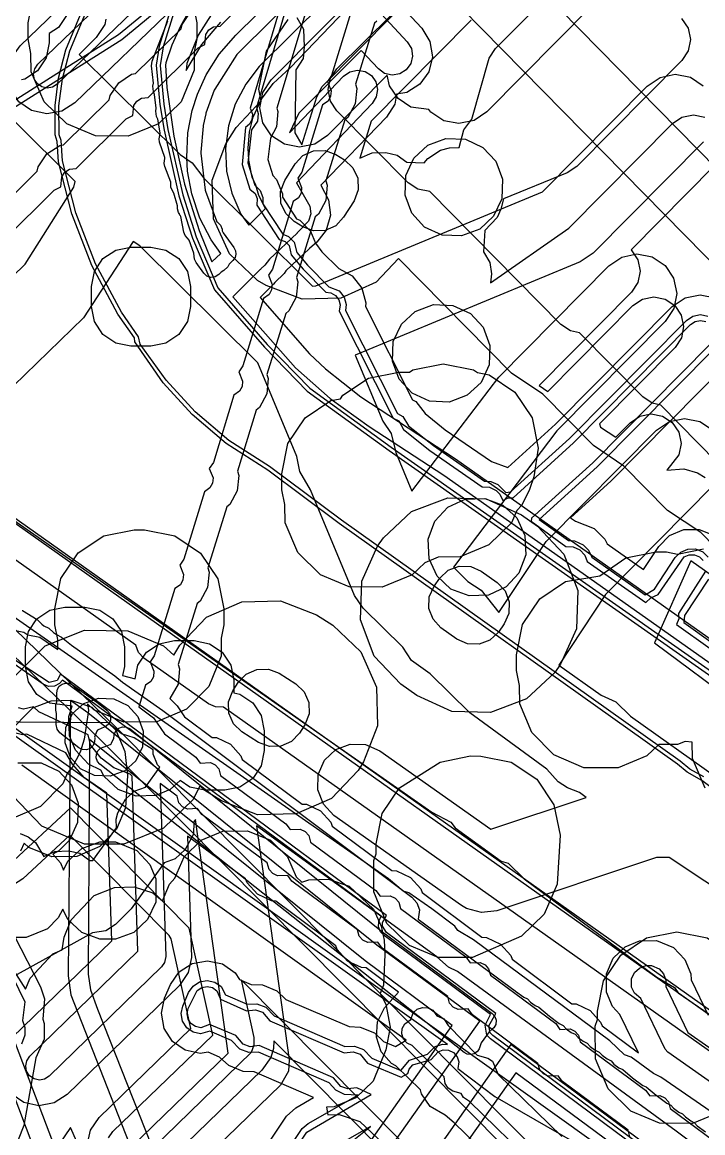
# Model space of a CAD drawing. Header units: metres. Extents: x -2677 to -840, y 169 to 1487.
# Drawn here: x -2033.9 to -1999.6, y 435 to 491.1 of the extents above; entities that cross this region are included whole.
import ezdxf

# ---------------------------------------------------------------- set-up
doc = ezdxf.new("R2010")
doc.units = ezdxf.units.M
doc.layers.add('AI_GREENING_EXCLUSIONS', color=1, linetype='Continuous')
doc.layers.add('AI_GREENING_LAWN', color=82, linetype='Continuous')

msp = doc.modelspace()

# ---------------------------------------------------------------- linework, layer by layer
at = {"layer": 'AI_GREENING_EXCLUSIONS'}
for points in [[(-2030.941, 511.329), (-2054.872, 486.774), (-2054.743, 486.541), (-2041.796, 471.094), (-2013.255, 451.152), (-2012.295, 450.651), (-2012.077, 450.359), (-2009.747, 448.689), (-2009.402, 448.577), (-2008.585, 447.788), (-2001.894, 442.821), (-2000.994, 442.299), (-2000.814, 442.037), (-1980.006, 427.704)], [(-2030.941, 511.329), (-2054.872, 486.774), (-2054.743, 486.541), (-2041.796, 471.094), (-2013.255, 451.152), (-2012.295, 450.651), (-2012.077, 450.359), (-2009.747, 448.689), (-2009.402, 448.577), (-2008.585, 447.788), (-2001.894, 442.821), (-2000.994, 442.299), (-2000.814, 442.037), (-1980.006, 427.704)], [(-2025.417, 491.78), (-2025.948, 490.857), (-2026.383, 489.888), (-2026.682, 488.998), (-2026.7, 488.884), (-2026.631, 487.759), (-2026.282, 485.3), (-2025.735, 482.879), (-2024.997, 480.535), (-2024.352, 478.957), (-2023.9, 479.376), (-2024.397, 480.055), (-2024.962, 481.153), (-2025.378, 482.393), (-2025.582, 483.536), (-2025.628, 484.225), (-2025.568, 485.459), (-2025.348, 486.599), (-2025.082, 487.415), (-2024.645, 488.389), (-2023.987, 489.433), (-2023.153, 490.4), (-2010.252, 503.105)], [(-2041.837, 499.247), (-2057.69, 483.195), (-2048.153, 473.302), (-2047.942, 472.974), (-2047.906, 472.437), (-2039.002, 463.541), (-2029.928, 454.764), (-1999.29, 423.868)], [(-2041.41, 498.256), (-2056.293, 483.187), (-2047.433, 473.996), (-2047.041, 473.41), (-2046.921, 472.866), (-2038.301, 464.254), (-2029.217, 455.468), (-1998.58, 424.572)], [(-2005.154, 491.894), (-2010.475, 486.523), (-2011.121, 486.086), (-2011.886, 485.93), (-2012.652, 486.079), (-2013.303, 486.509), (-2013.397, 486.648), (-2014.309, 486.767), (-2014.959, 487.198), (-2015.396, 487.845), (-2015.505, 488.377), (-2018.518, 485.335), (-2019.164, 484.898), (-2019.929, 484.742), (-2020.695, 484.891), (-2021.346, 485.321), (-2021.783, 485.968), (-2021.939, 486.733), (-2021.79, 487.499), (-2021.359, 488.15), (-2013.374, 496.211)], [(-2015.4, 495.332), (-2021.966, 488.815), (-2022.647, 487.931), (-2023.178, 486.919), (-2023.526, 485.816), (-2023.669, 484.682), (-2023.612, 483.533), (-2023.348, 482.415), (-2022.896, 481.365), (-2022.5, 480.809), (-2021.643, 481.645), (-2021.988, 482.305), (-2022.132, 482.817), (-2022.321, 483.227), (-2022.496, 484.084), (-2022.533, 484.698), (-2022.453, 485.523), (-2022.266, 486.262), (-2021.85, 487.164), (-2021.262, 487.964), (-2020.391, 488.773), (-2017.575, 491.695)], [(-2011.264, 491.147), (-2016.306, 486.057), (-2016.88, 484.186), (-2016.257, 484.447), (-2015.572, 484.475), (-2015.001, 484.344), (-2014.51, 483.983), (-2013.643, 483.958), (-2013.45, 484.176), (-2012.806, 484.593), (-2012.364, 484.716), (-2011.868, 484.729), (-2011.629, 485.625), (-2011.231, 486.158), (-2010.352, 489.238), (-2010.029, 489.727), (-2004.993, 494.811)], [(-2026.183, 491.888), (-2031.271, 486.982), (-2031.928, 486.561), (-2032.696, 486.423), (-2033.459, 486.589), (-2034.099, 487.034), (-2034.521, 487.691), (-2034.659, 488.459), (-2034.493, 489.221), (-2034.047, 489.862), (-2029.466, 494.279)], [(-2026.712, 493.183), (-2032.174, 487.918), (-2032.403, 487.771), (-2032.672, 487.722), (-2032.939, 487.781), (-2033.163, 487.936), (-2033.311, 488.166), (-2033.359, 488.435), (-2033.301, 488.702), (-2033.145, 488.926), (-2027.483, 494.385)], [(-2020.384, 493.579), (-2022.428, 486.715), (-2022.313, 486.412), (-2022.338, 486.14), (-2022.465, 485.899), (-2022.655, 485.742), (-2022.824, 483.874), (-2022.445, 482.623), (-2022.175, 482.395), (-2022.073, 482.142), (-2022.096, 481.819), (-2020.957, 480.083), (-2020.652, 479.976), (-2020.46, 479.781), (-2020.36, 479.304), (-2019.751, 478.576), (-2018.604, 477.417), (-2018.357, 477.387), (-2018.119, 477.253), (-2017.951, 477.038), (-2017.877, 476.775), (-2017.937, 476.456), (-2015.206, 471.054), (-2014.915, 470.914), (-2014.687, 470.485), (-2013.35, 469.429), (-2010.712, 467.587), (-2010.336, 467.568), (-2010.004, 467.409), (-2009.814, 467.22), (-2009.662, 466.904), (-2009.395, 467.033), (-2009.151, 467.039), (-2006.1, 469.806), (-2000.184, 475.778), (-1999.958, 475.931), (-1999.69, 475.985), (-1999.422, 475.933)], [(-2050.162, 493.354), (-2053.466, 490.074), (-2053.694, 489.923), (-2053.962, 489.871), (-2056.608, 489.958), (-2056.798, 489.805), (-2057.061, 489.728), (-2057.478, 489.804), (-2064.442, 482.584), (-2061.47, 479.674), (-2061.137, 479.631), (-2060.911, 479.476), (-2060.762, 479.248), (-2060.723, 478.926), (-2059.926, 478.112), (-2057.122, 478.778), (-2050.445, 480.067), (-2042.713, 482.146), (-2035.348, 486.115), (-2028.903, 490.184), (-2024.878, 493.507)], [(-2049.951, 493.141), (-2053.276, 489.84), (-2053.58, 489.645), (-2053.963, 489.571), (-2056.516, 489.655), (-2057.034, 489.43), (-2057.385, 489.468), (-2064.019, 482.59), (-2061.35, 479.976), (-2061.019, 479.906), (-2060.697, 479.686), (-2060.483, 479.359), (-2060.426, 479.052), (-2059.831, 478.443), (-2057.179, 479.073), (-2050.512, 480.359), (-2042.824, 482.426), (-2035.499, 486.375), (-2029.08, 490.428), (-2025.614, 493.288)], [(-2034.846, 480.066), (-2032.314, 482.571), (-2031.988, 482.741), (-2031.932, 483.247), (-2031.779, 483.474), (-2031.551, 483.624), (-2031.212, 483.662), (-2028.68, 486.167), (-2028.354, 486.336), (-2028.298, 486.843), (-2028.145, 487.069), (-2027.917, 487.22), (-2027.579, 487.257), (-2025.047, 489.762), (-2024.721, 489.932), (-2024.665, 490.438), (-2024.512, 490.665), (-2024.284, 490.815), (-2023.945, 490.853), (-2021.545, 493.228)], [(-2020.13, 493.38), (-2022.107, 486.742), (-2022.014, 486.443), (-2022.05, 486.055), (-2022.354, 485.609), (-2022.534, 483.95), (-2022.189, 482.829), (-2021.924, 482.56), (-2021.778, 482.198), (-2021.781, 481.885), (-2020.771, 480.346), (-2020.483, 480.224), (-2020.209, 479.946), (-2020.064, 479.427), (-2019.531, 478.781), (-2018.453, 477.695), (-2017.923, 477.48), (-2017.683, 477.173), (-2017.578, 476.797), (-2017.616, 476.487), (-2014.992, 471.295), (-2014.719, 471.141), (-2014.433, 470.67), (-2013.171, 469.67), (-2010.585, 467.882), (-2010.276, 467.862), (-2009.915, 467.711), (-2009.51, 467.304), (-2009.276, 467.33), (-2006.307, 470.022), (-2000.398, 475.989), (-2000.074, 476.207), (-1999.692, 476.285), (-1999.309, 476.211)], [(-2020.061, 491.294), (-2019.728, 490.708), (-2019.692, 489.805), (-2019.752, 489.223), (-2020.112, 488.64), (-2020.174, 485.468), (-2019.812, 484.857), (-2019.065, 487.291), (-2018.788, 487.806), (-2013.395, 493.258)], [(-2019.249, 492.837), (-2021.071, 486.714), (-2021.02, 486.546), (-2021.092, 485.769), (-2021.397, 485.192), (-2021.527, 484.122), (-2021.279, 483.303), (-2021.088, 483.109), (-2020.796, 482.385), (-2020.797, 482.209), (-2020.082, 481.12), (-2019.92, 481.051), (-2019.373, 480.495), (-2019.128, 479.889), (-2018.799, 479.462), (-2017.947, 478.62), (-2017.271, 478.238), (-2016.79, 477.624), (-2016.581, 476.872), (-2016.602, 476.698), (-2014.221, 471.986), (-2014.067, 471.899), (-2013.589, 471.289), (-2012.575, 470.473), (-2010.23, 468.862), (-2009.407, 468.562), (-2006.999, 470.745), (-2001.108, 476.693), (-2000.461, 477.129), (-1999.697, 477.285), (-1998.93, 477.136)], [(-1998.677, 452.052), (-1999.612, 452.762), (-2000.357, 453.172), (-2000.84, 453.583), (-2017.924, 465.737), (-2021.534, 468.424), (-2023.635, 469.777), (-2025.345, 471.246), (-2026.814, 472.844), (-2028.249, 474.91), (-2028.262, 475.105), (-2029.105, 476.312), (-2030.418, 478.771), (-2031.425, 481.37), (-2032.098, 483.999), (-2032.165, 485.026), (-2032.269, 485.363), (-2032.279, 486.849), (-2032.279, 486.849), (-2032.105, 488.221), (-2031.728, 489.651), (-2030.732, 492.041)], [(-1999.509, 452.934), (-2000.227, 453.324), (-2000.717, 453.74), (-2017.808, 465.9), (-2021.451, 468.612), (-2023.505, 469.929), (-2025.197, 471.381), (-2026.667, 472.979), (-2027.977, 474.794), (-2028.061, 475.166), (-2028.928, 476.406), (-2030.231, 478.843), (-2031.231, 481.42), (-2031.904, 484.048), (-2031.968, 485.083), (-2032.069, 485.365), (-2032.08, 486.823), (-2032.08, 486.823), (-2031.907, 488.196), (-2031.535, 489.6), (-2030.557, 491.944)], [(-2024.01, 492.027), (-2025.056, 490.402), (-2025.616, 488.97), (-2025.651, 488.611), (-2024.858, 489.934), (-2023.914, 491.053)], [(-2015.058, 492.135), (-2013.759, 490.744), (-2013.348, 490.081), (-2013.222, 489.311), (-2013.401, 488.551), (-2013.856, 487.917), (-2014.52, 487.506), (-2015.032, 487.423), (-2015.121, 486.915), (-2015.54, 486.256), (-2018.854, 482.826), (-2018.466, 482.078), (-2018.37, 481.304), (-2018.579, 480.551), (-2019.059, 479.936), (-2019.426, 479.62), (-2020.631, 478.493), (-2020.708, 478.369), (-2021.176, 477.899), (-2021.239, 477.817), (-2021.287, 477.788), (-2021.922, 477.151), (-2019.43, 474.312), (-2018.624, 473.543), (-2016.837, 472.135), (-2012.062, 468.999), (-1995.807, 457.519)], [(-2035.477, 481.271), (-2033.175, 483.53), (-2033.13, 483.751), (-2032.693, 484.398), (-2032.042, 484.828), (-2031.843, 484.866), (-2029.542, 487.126), (-2029.497, 487.347), (-2029.06, 487.993), (-2028.409, 488.423), (-2028.209, 488.462), (-2025.908, 490.721), (-2025.863, 490.942), (-2025.426, 491.589)], [(-2031.662, 491.441), (-2032.096, 490.792), (-2032.57, 490.475), (-2032.57, 490.018), (-2032.722, 489.253), (-2033.156, 488.604), (-2033.805, 488.17), (-2033.97, 488.137)], [(-2017.279, 491.76), (-2018.317, 488.358), (-2018.524, 488.054), (-2018.333, 487.582), (-2018.36, 487.31), (-2018.489, 487.069), (-2018.77, 486.875), (-2019.809, 483.473), (-2020.015, 483.169), (-2019.824, 482.697), (-2019.852, 482.425), (-2019.981, 482.184), (-2020.261, 481.991), (-2021.3, 478.588), (-2021.507, 478.284), (-2021.316, 477.812), (-2021.343, 477.54), (-2021.472, 477.299), (-2021.753, 477.106), (-2022.792, 473.703), (-2022.998, 473.399), (-2022.807, 472.927), (-2022.834, 472.655), (-2022.964, 472.414), (-2023.244, 472.221), (-2024.283, 468.818), (-2024.49, 468.514), (-2024.299, 468.042), (-2024.326, 467.77), (-2024.455, 467.53), (-2024.736, 467.336), (-2025.774, 463.933), (-2025.981, 463.629), (-2025.79, 463.157), (-2025.817, 462.885), (-2025.946, 462.645), (-2026.227, 462.451), (-2027.266, 459.049), (-2027.472, 458.745), (-2027.281, 458.272), (-2027.309, 458), (-2027.438, 457.76), (-2027.718, 457.566), (-2028.053, 456.471), (-2027.311, 455.916), (-2026.751, 455.112), (-2025.161, 453.934), (-2024.943, 453.637), (-2024.434, 453.659), (-2024.187, 453.543), (-2024.004, 453.341), (-2023.915, 453.011), (-2020.62, 450.571), (-2020.402, 450.275), (-2019.893, 450.297), (-2019.646, 450.18), (-2019.463, 449.978), (-2019.374, 449.649), (-2016.079, 447.209), (-2015.862, 446.912), (-2015.353, 446.934), (-2015.106, 446.817), (-2014.922, 446.615), (-2014.833, 446.286), (-2011.538, 443.846), (-2011.321, 443.549), (-2010.812, 443.571), (-2010.565, 443.455), (-2010.381, 443.252), (-2010.293, 442.923), (-2006.997, 440.483), (-2006.78, 440.187), (-2006.271, 440.209), (-2006.024, 440.092), (-2005.84, 439.89), (-2005.752, 439.561), (-2002.457, 437.12), (-2002.239, 436.824), (-2001.73, 436.846), (-2001.483, 436.729), (-2001.3, 436.527), (-2001.211, 436.198), (-1998.165, 433.941)], [(-2026.459, 491.62), (-2027.012, 489.841), (-2027.174, 488.881), (-2026.99, 486.895), (-2026.775, 485.602), (-2026.02, 482.282), (-2025.332, 480.145), (-2024.226, 477.531), (-2021.709, 474.639), (-2019.538, 472.411), (-2015.413, 469.429), (-1995.098, 455.186)], [(-2026.273, 491.547), (-2026.815, 489.801), (-2026.973, 488.873), (-2026.791, 486.92), (-2026.578, 485.641), (-2025.826, 482.335), (-2025.144, 480.215), (-2024.054, 477.638), (-2021.562, 474.774), (-2019.407, 472.563), (-2015.297, 469.592), (-1994.977, 455.345)], [(-2015.789, 491.453), (-2014.49, 490.062), (-2014.285, 489.73), (-2014.222, 489.345), (-2014.311, 488.965), (-2014.539, 488.648), (-2014.871, 488.443), (-2015.256, 488.38), (-2015.635, 488.469), (-2015.952, 488.697), (-2016.814, 489.62), (-2019.972, 486.453), (-2020.441, 485.471), (-2017.709, 488.329), (-2017.389, 488.553), (-2017.009, 488.638), (-2016.624, 488.57), (-2016.295, 488.361), (-2016.071, 488.041), (-2015.986, 487.661), (-2016.054, 487.276), (-2016.263, 486.947), (-2020.086, 482.947), (-2019.415, 481.765), (-2019.368, 481.377), (-2019.472, 481.001), (-2020.046, 480.415), (-2020.057, 480.399), (-2021.456, 479.09), (-2021.69, 478.785), (-2021.879, 478.598), (-2021.904, 478.563), (-2021.928, 478.549), (-2023.301, 477.19), (-2020.14, 473.602), (-2018.384, 472.042), (-2016.423, 470.632), (-2012.639, 468.182), (-1995.594, 456.146)], [(-1998.857, 468.84), (-2001.681, 471.715), (-2002.118, 471.805), (-2002.603, 472.133), (-2005.792, 475.366), (-2006.244, 475.459), (-2006.729, 475.787), (-2013.358, 482.506), (-2013.966, 482.616), (-2014.451, 482.944), (-2018.054, 486.584), (-2018.375, 487.072), (-2018.486, 487.648), (-2018.368, 488.221), (-2018.041, 488.704), (-2015.283, 491.423)], [(-2011.73, 491.751), (-1974.978, 454.369)], [(-2006.781, 491.714), (-1974.936, 459.319)], [(-2029.714, 491.212), (-2029.77, 490.93), (-2030.197, 490.285), (-2031.053, 489.425), (-2025.961, 484.365), (-2025.348, 483.958), (-2024.767, 483.178), (-2019.284, 477.729), (-2019.106, 477.743), (-2007.664, 482.487), (-2002.372, 487.83), (-2001.725, 488.266), (-2000.961, 488.422), (-2000.194, 488.273), (-1999.544, 487.843)], [(-2016.024, 491.104), (-2016.152, 490.999), (-2017.104, 487.922), (-2017.039, 487.707), (-2017.117, 486.93), (-2017.486, 486.243), (-2017.643, 486.114), (-2018.595, 483.037), (-2018.53, 482.822), (-2018.608, 482.045), (-2018.977, 481.358), (-2019.135, 481.229), (-2020.087, 478.153), (-2020.022, 477.937), (-2020.1, 477.16), (-2020.469, 476.473), (-2020.626, 476.344), (-2021.578, 473.268), (-2021.513, 473.052), (-2021.591, 472.276), (-2021.96, 471.588), (-2022.117, 471.459), (-2023.07, 468.383), (-2023.005, 468.167), (-2023.083, 467.391), (-2023.452, 466.703), (-2023.609, 466.575), (-2024.561, 463.498), (-2024.496, 463.282), (-2024.574, 462.506), (-2024.943, 461.818), (-2025.1, 461.69), (-2026.052, 458.613), (-2025.987, 458.397), (-2026.065, 457.621), (-2026.478, 456.898), (-2026.114, 456.528), (-2025.738, 455.979), (-2024.344, 454.932), (-2024.119, 454.921), (-2023.414, 454.588), (-2022.889, 454.01), (-2022.821, 453.819), (-2019.803, 451.569), (-2019.578, 451.558), (-2018.873, 451.225), (-2018.348, 450.647), (-2018.28, 450.456), (-2015.263, 448.206), (-2015.038, 448.195), (-2014.332, 447.862), (-2013.807, 447.284), (-2013.739, 447.093), (-2010.722, 444.843), (-2010.497, 444.833), (-2009.791, 444.499), (-2009.267, 443.922), (-2009.198, 443.731), (-2006.181, 441.481), (-2005.956, 441.47), (-2005.25, 441.137), (-2004.726, 440.559), (-2004.657, 440.368), (-2002.819, 439.007), (-2003.757, 440.946), (-2004.133, 441.341), (-2004.435, 442.064), (-2004.435, 443.001), (-2004.092, 443.783), (-2003.493, 444.363), (-2002.77, 444.666), (-2001.906, 444.68), (-2001.051, 444.323), (-2000.47, 443.723), (-2000.168, 443.001), (-2000.154, 442.683), (-1999.295, 440.907)], [(-1997.452, 463.011), (-1999.673, 465.275), (-2001.355, 466.389), (-2003.556, 468.632), (-2005.094, 469.675), (-2007.648, 472.263), (-2009.22, 473.329), (-2014.94, 479.127), (-2016.066, 477.926), (-2017.843, 477.122), (-2019.793, 477.059), (-2021.619, 477.747), (-2022.05, 478.016), (-2023.473, 479.35), (-2024.277, 481.127), (-2024.34, 483.077), (-2023.652, 484.903), (-2023.129, 485.742), (-2021.873, 487.082), (-2021.873, 487.082), (-2021.986, 487.672), (-2021.592, 489.582), (-2020.503, 491.192)], [(-2000.638, 491.237), (-2000.311, 490.752), (-2000.194, 490.178), (-2000.305, 489.604), (-2000.628, 489.115), (-2005.936, 483.757), (-2006.41, 483.441), (-2009.637, 482.124), (-2009.758, 481.603), (-2009.957, 481.19), (-2010.575, 480.538), (-2010.644, 479.449), (-2010.323, 478.921), (-2010.246, 478.341), (-2010.289, 477.893), (-2006.33, 480.654), (-2001.104, 485.929), (-2000.619, 486.257), (-2000.045, 486.374), (-1999.471, 486.262)], [(-2038.351, 474.41), (-2033.794, 478.834), (-2031.33, 482.729), (-2031.26, 483.008), (-2034.357, 486.085)], [(-1999.53, 485.015), (-2005.111, 479.38), (-2005.752, 478.95), (-2017.115, 474.238), (-2015.728, 470.906), (-2015.307, 470.278), (-2015.069, 469.323), (-2014.257, 467.374), (-2009.874, 473.132), (-2004.305, 478.755), (-2003.658, 479.192), (-2002.893, 479.347), (-2002.127, 479.199), (-2001.476, 478.768), (-2001.04, 478.122), (-2000.884, 477.357), (-2001.032, 476.591), (-2001.463, 475.94), (-2006.939, 470.411), (-2012.154, 463.526), (-2011.432, 462.8), (-2010.754, 462.364), (-2009.873, 461.234), (-2007.47, 464.827), (-2001.9, 470.45), (-2001.253, 470.887), (-2000.488, 471.043), (-1999.722, 470.894), (-1999.071, 470.463)], [(-1998.973, 483.818), (-2003.193, 479.557), (-2002.847, 479.059), (-2002.73, 478.485), (-2002.841, 477.911), (-2003.164, 477.423), (-2007.838, 472.704), (-2007.395, 472.405), (-2003.101, 476.74), (-2002.616, 477.068), (-2002.042, 477.185), (-2001.468, 477.073), (-2000.979, 476.75), (-2000.652, 476.265), (-2000.535, 475.692), (-2000.647, 475.117), (-2000.969, 474.629), (-2004.79, 470.771), (-2004.735, 470.609), (-2003.965, 470.089), (-2003.233, 470.828), (-2002.747, 471.156), (-2002.174, 471.273), (-2001.599, 471.161), (-2001.111, 470.839), (-2000.784, 470.353), (-2000.667, 469.78), (-2000.778, 469.205), (-2001.389, 468.427), (-2000.524, 468.489), (-1999.836, 468.287), (-1999.452, 468.066)], [(-1990.504, 441.728), (-2001.269, 448.871), (-2001.902, 448.869), (-2009.971, 446.18), (-2010.745, 446.083), (-2011.498, 446.289), (-2011.757, 446.444), (-2018.192, 450.991), (-2018.729, 451.557), (-2019.009, 452.285), (-2018.989, 453.065), (-2018.671, 453.778), (-2018.105, 454.316), (-2017.377, 454.595), (-2016.597, 454.575), (-2015.884, 454.258), (-2010.275, 450.295), (-2005.456, 451.901), (-2005.798, 452.148), (-2006.408, 452.393), (-2006.879, 452.682), (-2007.442, 453.337), (-2011.333, 456.181), (-2013.333, 458.14), (-2014.274, 458.816), (-2014.716, 459.496), (-2016.721, 461.46), (-2017.15, 462.093), (-2019.375, 467.437), (-2019.921, 468.357), (-2020.072, 469.112), (-2022.045, 473.851), (-2027.999, 479.766), (-2028.337, 479.979), (-2030.838, 476.13), (-2035.564, 471.54)], [(-1999.19, 474.792), (-2005.119, 468.807), (-2008.21, 466.002), (-2008.23, 465.846), (-2006.483, 464.582), (-2006.107, 464.563), (-2005.775, 464.404), (-2005.532, 464.135), (-2005.414, 463.822), (-2002.448, 461.738), (-2002.194, 461.983), (-2001.823, 462.156), (-2000.515, 464.048), (-2000.264, 464.154), (-1999.991, 464.156), (-1999.738, 464.053), (-1999.543, 463.862)], [(-1998.977, 474.581), (-2004.905, 468.596), (-2007.838, 465.935), (-2006.357, 464.877), (-2006.048, 464.857), (-2005.607, 464.652), (-2005.337, 464.382), (-2005.172, 464.036), (-2002.477, 462.126), (-2002.008, 462.422), (-2000.958, 464.018), (-2000.684, 464.296), (-2000.325, 464.448), (-1999.934, 464.451), (-1999.573, 464.304), (-1999.295, 464.03)], [(-1998.266, 473.878), (-2004.195, 467.892), (-2006.244, 466.03), (-2006.001, 465.857), (-2005.048, 465.482), (-2004.508, 464.941), (-2004.392, 464.714), (-2002.555, 463.408), (-2001.793, 464.567), (-2001.246, 465.123), (-2000.527, 465.427), (-1999.747, 465.433), (-1999.023, 465.139)], [(-2040.028, 469.802), (-1988.05, 433.018)], [(-2039.921, 469.971), (-1987.935, 433.181)], [(-1989.779, 432.404), (-2023.774, 456.464), (-2024.172, 456.472), (-2024.528, 456.631), (-2027.793, 458.942), (-2028.061, 459.225), (-2028.201, 459.598), (-2040.851, 468.548)], [(-1999.058, 467.635), (-2004.486, 462.155), (-2006.83, 458.58), (-2004.694, 457.059), (-2003.952, 456.733), (-2003.226, 456.013), (-1998.867, 452.91)], [(-1982.309, 424.427), (-2001.679, 437.776), (-2002.063, 437.958), (-2003.179, 438.792), (-2003.524, 438.904), (-2004.27, 439.603), (-2011.141, 444.703), (-2011.932, 445.182), (-2012.084, 445.403), (-2013.249, 446.268), (-2014.414, 447.082), (-2014.691, 447.16), (-2015.432, 447.794), (-2041.555, 466.046)], [(-1982.309, 424.427), (-2001.679, 437.776), (-2002.063, 437.958), (-2003.179, 438.792), (-2003.524, 438.904), (-2004.27, 439.603), (-2011.141, 444.703), (-2011.932, 445.182), (-2012.084, 445.403), (-2013.249, 446.268), (-2014.414, 447.082), (-2014.691, 447.16), (-2015.432, 447.794), (-2041.555, 466.046)], [(-2035.384, 460.545), (-2033.853, 460.241), (-2033.853, 460.241), (-2033.654, 460.107), (-2033.051, 459.988), (-2032.132, 459.373), (-2032.132, 459.871), (-2032.281, 460.621), (-2032.281, 461.423), (-2031.977, 462.954), (-2031.109, 464.251), (-2029.812, 465.119), (-2028.281, 465.423), (-2027.759, 465.418), (-2026.228, 465.114), (-2024.931, 464.246), (-2024.063, 462.949), (-2023.759, 461.418), (-2023.759, 460.612), (-2023.89, 459.953), (-2023.89, 459.028), (-2024.51, 457.506), (-2025.633, 456.362), (-2027.142, 455.715), (-2028.803, 455.699), (-2030.325, 456.319), (-2030.647, 456.621), (-2030.582, 456.292), (-2030.803, 454.851), (-2031.015, 454.196), (-2031.408, 453.406), (-2031.657, 453.139), (-2031.886, 452.59), (-2033.009, 451.446), (-2034.518, 450.799)], [(-1999.447, 452.364), (-2000.094, 453.873), (-2000.11, 454.688), (-2000.462, 454.726), (-2000.853, 454.579), (-2001.792, 454.579), (-2002.39, 454.002), (-2003.835, 453.398), (-2005.573, 453.398), (-2007.082, 454.045), (-2008.205, 455.189), (-2008.809, 456.634), (-2008.825, 457.554), (-2008.974, 458.304), (-2008.974, 459.106), (-2008.67, 460.637), (-2007.802, 461.934), (-2006.505, 462.802), (-2004.764, 463.101), (-2003.446, 463.999), (-2001.915, 464.303), (-2001.393, 464.298), (-2001.393, 464.298), (-2000.847, 464.189), (-1999.536, 464.45)], [(-1989.581, 456.354), (-2000.166, 463.854), (-2002.01, 459.709), (-1989.231, 450.217)], [(-1999.435, 463.337), (-2000.788, 461.183), (-2000.78, 460.922), (-2000.903, 460.64), (-1999.188, 459.419)], [(-1999.287, 462.919), (-2000.49, 461.088), (-2000.533, 460.744), (-1999.037, 459.68)], [(-2034.4, 457.938), (-2032.784, 459.554), (-2030.783, 460.349), (-2028.61, 460.31), (-2026.804, 459.554), (-2026.282, 459.084), (-2025.982, 459.587), (-2025.982, 459.587), (-2024.635, 460.998), (-2022.85, 461.786), (-2020.9, 461.832), (-2019.08, 461.127), (-2018.245, 460.597), (-2016.834, 459.25), (-2016.046, 457.466), (-2016, 455.515), (-2016.705, 453.696), (-2016.977, 453.267), (-2018.324, 451.856), (-2020.109, 451.068), (-2022.059, 451.022), (-2023.878, 451.727), (-2024.713, 452.257), (-2024.963, 452.495), (-2025.295, 451.799), (-2026.804, 450.342), (-2028.805, 449.547), (-2030.783, 449.547), (-2032.943, 450.449), (-2034.4, 451.958)], [(-2033.939, 461.345), (-2033.923, 461.334), (-2033.182, 460.885), (-2032.95, 460.645), (-2032.842, 460.569), (-2032.585, 460.457), (-2032.356, 460.225), (-2032.21, 460.122), (-2031.945, 460.001), (-2031.451, 459.585), (-2029.261, 458.036), (-2028.875, 457.725), (-2026.829, 456.288), (-2014.262, 446.864), (-2014.009, 446.585), (-2013.876, 446.232), (-2013.938, 445.76), (-2009.609, 442.553), (-2009.039, 442.137), (-2009.02, 442.116), (-2008.61, 441.812), (-2008.426, 441.732), (-2008.267, 441.558), (-2008.038, 441.388), (-2007.848, 441.302), (-2007.316, 440.854), (-2006.818, 440.485), (-2006.612, 440.386), (-2006.46, 440.219), (-2006.215, 440.037), (-2006.009, 439.939), (-2005.858, 439.773), (-2005.611, 439.59), (-2005.407, 439.492), (-2005.257, 439.328), (-2005.007, 439.142), (-2004.805, 439.045), (-2004.656, 438.882), (-2004.403, 438.695), (-2004.202, 438.599), (-2004.054, 438.436), (-2003.802, 438.25), (-2003.607, 438.157), (-2003.112, 437.738), (-2002.604, 437.362), (-2002.427, 437.281), (-2001.928, 436.86), (-2001.384, 436.458), (-2001.19, 436.365), (-2001.047, 436.208), (-2000.78, 436.01), (-2000.588, 435.918), (-2000.446, 435.763), (-2000.176, 435.563), (-1999.985, 435.471), (-1999.845, 435.317), (-1999.435, 435.013)], [(-1999.006, 431.335), (-2010.294, 439.71), (-2010.471, 439.902), (-2010.564, 440.406), (-2010.283, 440.937), (-2015.665, 444.925), (-2015.844, 445.12), (-2015.938, 445.367), (-2015.933, 445.632), (-2015.814, 445.9), (-2031.908, 457.826), (-2032.048, 457.653), (-2032.309, 457.522), (-2032.602, 457.508), (-2032.874, 457.615), (-2034.635, 458.829)], [(-1998.887, 431.496), (-2010.175, 439.871), (-2010.301, 440.008), (-2010.368, 440.368), (-2010.014, 440.986), (-2015.546, 445.085), (-2015.741, 445.401), (-2015.737, 445.591), (-2015.542, 445.947), (-2031.998, 458.134), (-2032.174, 457.809), (-2032.569, 457.705), (-2034.476, 458.951)], [(-2034.658, 455.151), (-2033.399, 456.43), (-2032.468, 456.78), (-2031.474, 456.807), (-2030.424, 456.455), (-2029.2, 455.296), (-2028.753, 454.221), (-2028.62, 453.004), (-2028.714, 451.378), (-2029.167, 450.294), (-2030.022, 449.417), (-2031.173, 448.919), (-2032.442, 448.902), (-2033.607, 449.372), (-2033.843, 449.586), (-2034.026, 449.189)], [(-2017.413, 431.286), (-2010.832, 440.596), (-2016.027, 444.446), (-2030.622, 456.181), (-2031.495, 456.799), (-2031.622, 442.899), (-2031.475, 441.925), (-2028.362, 434.001)], [(-2003.256, 433.181), (-2035.761, 456.42)], [(-2003.248, 434.768), (-2003.337, 435.097), (-2006.647, 437.548), (-2006.864, 437.845), (-2007.373, 437.823), (-2007.62, 437.939), (-2007.804, 438.141), (-2007.892, 438.471), (-2011.202, 440.921), (-2011.419, 441.218), (-2011.928, 441.196), (-2012.175, 441.313), (-2012.359, 441.515), (-2012.448, 441.844), (-2015.757, 444.295), (-2015.975, 444.591), (-2016.484, 444.569), (-2016.731, 444.686), (-2016.914, 444.888), (-2017.003, 445.217), (-2020.312, 447.668), (-2020.53, 447.965), (-2021.039, 447.943), (-2021.286, 448.059), (-2021.469, 448.262), (-2021.558, 448.591), (-2024.868, 451.042), (-2025.085, 451.338), (-2025.594, 451.316), (-2025.841, 451.433), (-2026.025, 451.635), (-2026.113, 451.964), (-2026.971, 452.599), (-2026.685, 443.869), (-2026.742, 443.569), (-2026.897, 443.344), (-2032.572, 437.827), (-2032.802, 437.679), (-2033.07, 437.629), (-2033.337, 437.686), (-2033.562, 437.841), (-2033.711, 438.07), (-2033.76, 438.339), (-2033.703, 438.606), (-2033.548, 438.831), (-2028.095, 444.132), (-2028.384, 452.977), (-2028.478, 453.079), (-2029.306, 453.403), (-2029.948, 453.881), (-2030.484, 454.557), (-2030.611, 455.058), (-2033.099, 456.231), (-2033.37, 456.479), (-2033.865, 456.358), (-2034.13, 456.424)], [(-2034.034, 450.085), (-2033.63, 449.919), (-2033.271, 449.619), (-2032.85, 448.922), (-2032.281, 449.167), (-2031.597, 449.203), (-2031.025, 449.079), (-2030.529, 448.723), (-2030.374, 448.721), (-2029.181, 450.374), (-2029.192, 450.811), (-2029.112, 451.13), (-2028.712, 451.815), (-2028.283, 452.214), (-2027.709, 452.417), (-2026.981, 453.428), (-2027.105, 453.553), (-2027.326, 454.095), (-2027.325, 454.299), (-2028.277, 454.907), (-2028.919, 455.118), (-2029.592, 455.662), (-2040.843, 455.747)], [(-2034.454, 439.763), (-2029.413, 444.664), (-2029.657, 452.124), (-2030.792, 452.892), (-2031.398, 453.578), (-2031.732, 454.149), (-2033.705, 455.093), (-2033.928, 455.06), (-2034.685, 455.248)], [(-2024.038, 428.835), (-2019.792, 435.185), (-2019.497, 435.441), (-2016.988, 436.869), (-2017.653, 436.907), (-2018.093, 437.111), (-2018.431, 437.494), (-2022.005, 439.034), (-2022.491, 439.016), (-2022.949, 439.187), (-2023.366, 439.623), (-2024.458, 440.091), (-2024.926, 439.967), (-2025.307, 440.049), (-2025.628, 440.271), (-2025.84, 440.599), (-2025.91, 440.983), (-2025.828, 441.364), (-2025.53, 442.052), (-2025.308, 442.373), (-2024.98, 442.585), (-2024.596, 442.655), (-2024.215, 442.573), (-2023.894, 442.351), (-2023.665, 441.927), (-2022.581, 441.458), (-2022.095, 441.477), (-2021.637, 441.306), (-2021.22, 440.87), (-2017.645, 439.329), (-2017.159, 439.347), (-2016.701, 439.177), (-2016.284, 438.741), (-2014.811, 438.108), (-2014.382, 438.631), (-2013.465, 438.94), (-2013.084, 439.317), (-2012.715, 439.445), (-2012.457, 439.43), (-2034.424, 455.095)], [(-2018.23, 431.863), (-2012.223, 440.383), (-2016.622, 443.643), (-2030.54, 454.832), (-2030.607, 442.968), (-2030.482, 442.19), (-2030.141, 441.206), (-2027.43, 434.363)], [(-2034.152, 453.643), (-2032.972, 453.643), (-2032.09, 453.234), (-2031.443, 452.535), (-2031.102, 451.618), (-2031.141, 450.632), (-2031.55, 449.75), (-2032.09, 449.21), (-2032.397, 449.041), (-2032.005, 448.598), (-2031.853, 448.235), (-2031.627, 448.679), (-2030.928, 449.326), (-2030.011, 449.667), (-2029.219, 449.667), (-2028.143, 449.219), (-2027.496, 448.52), (-2027.194, 447.797), (-2027.194, 446.617), (-2027.603, 445.735), (-2028.302, 445.088), (-2029.219, 444.747), (-2030.011, 444.747), (-2030.928, 445.088), (-2031.627, 445.735), (-2031.886, 446.257), (-2032.112, 445.813), (-2032.652, 445.273), (-2033.728, 444.825), (-2034.52, 444.825)], [(-2024.87, 429.391), (-2020.582, 435.799), (-2020.114, 436.234), (-2019.226, 436.745), (-2022.218, 438.036), (-2022.786, 438.056), (-2023.509, 438.358), (-2023.967, 438.79), (-2024.545, 439.04), (-2024.942, 438.967), (-2025.705, 439.132), (-2026.347, 439.576), (-2026.77, 440.231), (-2026.91, 440.999), (-2026.745, 441.762), (-2026.447, 442.45), (-2026.003, 443.092), (-2025.348, 443.515), (-2024.58, 443.655), (-2023.817, 443.49), (-2023.175, 443.046), (-2022.96, 442.712), (-2022.368, 442.457), (-2021.8, 442.437), (-2021.078, 442.135), (-2020.619, 441.703), (-2017.432, 440.328), (-2016.864, 440.308), (-2016.142, 440.006), (-2015.684, 439.573), (-2015.086, 439.315), (-2014.539, 439.642), (-2033.947, 453.524)], [(-2029.577, 434.704), (-2029.355, 435.024), (-2024.316, 439.894), (-2025.507, 445.299), (-2031.502, 451.381), (-2034.58, 448.517)], [(-2028.415, 434.249), (-2023.533, 438.994), (-2025.183, 450.791), (-2025.27, 450.67), (-2025.279, 450.053), (-2025.703, 449.27), (-2026.212, 448.806), (-2026.761, 448.601), (-2028.442, 446.273), (-2029.231, 445.483), (-2029.72, 445.162), (-2030.379, 445.07), (-2040.38, 439.534)], [(-1996.204, 431.494), (-2000.92, 435.045), (-2011.954, 443.117), (-2012.413, 443.33), (-2013, 443.856), (-2022.109, 450.473), (-2020.457, 438.656), (-2020.49, 438.072), (-2020.897, 437.373), (-2026.324, 432.097)], [(-2034.738, 443.746), (-2033.768, 442.216), (-2033.541, 442.781), (-2032.381, 444.003), (-2031.917, 444.197), (-2031.809, 444.853), (-2031.47, 445.728), (-2030.31, 446.95), (-2029.28, 447.357), (-2028.286, 447.384), (-2027.337, 447.084), (-2026.857, 446.674), (-2026.5, 447.527), (-2026.228, 447.818), (-2025.761, 448.9), (-2024.893, 449.749), (-2023.81, 450.203), (-2022.552, 450.217), (-2021.399, 449.749), (-2020.531, 448.9), (-2020.095, 447.894), (-2019.818, 447.616), (-2019.466, 447.748), (-2018.472, 447.775), (-2017.422, 447.423), (-2016.198, 446.264), (-2015.812, 445.408), (-2015.657, 444.689), (-2015.618, 443.972), (-2015.695, 442.427), (-2015.857, 441.998), (-2015.578, 441.456), (-2015.348, 440.308), (-2015.575, 439.16), (-2016.22, 437.581), (-2017.094, 436.728), (-2018.177, 436.275), (-2018.575, 436.259), (-2018.503, 435.876), (-2017.932, 435.892), (-2016.882, 435.54), (-2015.658, 434.381)], [(-2030.659, 434.339), (-2030.494, 435.102), (-2030.05, 435.743), (-2025.413, 440.225), (-2026.413, 444.766), (-2026.507, 444.923), (-2031.53, 449.989), (-2033.899, 447.785), (-2034.563, 447.375)], [(-2009.193, 432.624), (-2012.115, 435.474), (-2012.574, 435.848), (-2013.334, 436.293), (-2013.776, 436.937), (-2013.818, 437.135), (-2015.064, 438.35), (-2015.292, 438.463), (-2015.804, 439.052), (-2016.052, 439.792), (-2015.997, 440.571), (-2015.649, 441.269), (-2014.938, 442.07), (-2016.574, 443.297), (-2016.799, 443.308), (-2017.504, 443.641), (-2018.029, 444.219), (-2018.097, 444.41), (-2021.129, 446.671), (-2021.354, 446.681), (-2022.06, 447.015), (-2022.584, 447.592), (-2022.652, 447.784), (-2025.584, 449.954), (-2025.385, 443.817), (-2025.548, 443.054), (-2025.991, 442.412), (-2031.666, 436.895), (-2032.321, 436.471), (-2033.089, 436.329), (-2033.852, 436.492), (-2034.494, 436.935)], [(-2034.341, 444.936), (-2033.01, 442.343), (-2032.812, 441.724), (-2032.889, 440.702), (-2032.821, 440.488), (-2032.821, 439.697), (-2033.24, 438.754), (-2033.856, 435.341), (-2034.141, 434.615)], [(-2035.323, 444.657), (-2033.801, 441.577), (-2033.922, 440.631), (-2033.801, 440.291), (-2033.801, 439.895), (-2033.972, 439.436)], [(-1999.008, 437.403), (-2001.332, 439.038), (-2001.461, 439.195), (-2002.703, 441.753), (-2003.014, 442.009), (-2003.16, 442.321), (-2003.16, 442.321), (-2003.16, 442.744), (-2003.014, 443.056), (-2002.766, 443.286), (-2002.44, 443.406), (-2002.163, 443.406), (-2001.778, 443.245), (-2001.548, 442.997), (-2001.428, 442.671), (-2001.437, 442.35), (-2000.319, 440.038), (-1998.196, 438.544)], [(-1994.068, 413.631), (-2022.884, 442.69), (-2022.242, 439.779), (-2022.234, 439.389), (-2022.376, 439.025), (-2027.965, 433.586)], [(-2023.789, 428.668), (-2019.555, 435.001), (-2016.316, 436.906), (-2017.033, 437.238), (-2017.496, 437.181), (-2017.846, 437.306), (-2018.219, 437.749), (-2021.969, 439.367), (-2022.432, 439.31), (-2022.782, 439.436), (-2023.154, 439.878), (-2024.48, 440.427), (-2024.921, 440.267), (-2025.188, 440.325), (-2025.413, 440.48), (-2025.561, 440.71), (-2025.61, 440.978), (-2025.552, 441.245), (-2025.099, 442.158), (-2024.869, 442.306), (-2024.601, 442.355), (-2024.334, 442.297), (-2024.109, 442.142), (-2023.925, 441.713), (-2022.617, 441.126), (-2022.155, 441.183), (-2021.805, 441.057), (-2021.432, 440.615), (-2017.681, 438.997), (-2017.219, 439.053), (-2016.869, 438.928), (-2016.496, 438.485), (-2014.792, 437.773), (-2014.469, 437.957), (-2014.387, 438.187), (-2014.203, 438.39), (-2013.289, 438.675), (-2012.932, 439.059), (-2012.674, 439.148), (-2012.401, 439.132), (-2012.156, 439.013), (-2011.974, 438.808), (-2011.885, 438.55), (-2011.931, 438.215), (-2010.061, 436.799), (-2005.47, 434.147)], [(-2008, 433.277), (-2011.351, 436.545), (-2011.657, 436.745), (-2011.768, 436.951), (-2012.198, 437.075), (-2012.427, 437.224), (-2012.581, 437.449), (-2012.625, 437.787), (-2014.247, 439.369), (-2014.496, 439.492), (-2014.675, 439.698), (-2014.762, 439.957), (-2014.743, 440.229), (-2014.621, 440.474), (-2014.318, 440.685), (-2014.189, 441.032), (-2013.983, 441.211), (-2013.724, 441.298), (-2013.452, 441.279), (-2013.207, 441.157), (-2013.003, 440.877), (-2012.647, 440.725), (-2012.423, 440.384), (-2010.958, 438.884), (-2010.423, 438.729), (-2010.194, 438.58), (-2009.893, 437.917), (-2006.683, 434.786)], [(-2033.328, 434.156), (-2035.718, 440.443)], [(-2032.393, 434.511), (-2034.783, 440.799)], [(-1995.352, 413.507), (-2021.233, 439.605), (-2021.25, 439.214), (-2021.384, 438.767), (-2021.829, 438.126), (-2027.27, 432.867)], [(-1999.561, 432.244), (-2009.259, 439.431), (-2015.347, 430.753)], [(-2000.933, 432.016), (-2009.009, 438.001), (-2013.95, 430.992)], [(-2018.444, 433.596), (-2016.349, 435.276), (-2018.512, 434.045)], [(-2031.183, 434.515), (-2031.498, 435.228), (-2032.062, 434.385)]]:
    msp.add_lwpolyline(points, dxfattribs=at)
for points in [[(-2029.121, 495.013), (-2027.59, 494.709), (-2026.293, 493.841), (-2025.425, 492.544), (-2025.121, 491.013), (-2025.121, 490.207), (-2025.252, 489.548), (-2025.252, 488.623), (-2025.915, 487.037), (-2027.059, 485.914), (-2028.581, 485.294), (-2030.242, 485.31), (-2031.687, 485.914), (-2032.831, 487.037), (-2033.478, 488.546), (-2033.494, 489.466), (-2033.643, 490.216), (-2033.643, 491.018), (-2033.339, 492.549), (-2032.471, 493.846), (-2031.174, 494.714), (-2029.643, 495.018), (-2029.121, 495.013)], [(-2009.724, 482.131), (-2010.133, 481.249), (-2010.832, 480.602), (-2011.749, 480.261), (-2012.735, 480.3), (-2013.617, 480.709), (-2014.264, 481.408), (-2014.605, 482.325), (-2014.566, 483.311), (-2014.157, 484.193), (-2013.458, 484.84), (-2012.541, 485.181), (-2011.555, 485.142), (-2010.673, 484.733), (-2010.026, 484.034), (-2009.685, 483.117), (-2009.724, 482.131)], [(-2020.868, 481.92), (-2020.887, 482.505), (-2020.681, 483.053), (-2020.158, 483.893), (-2019.758, 484.32), (-2019.225, 484.561), (-2018.64, 484.58), (-2018.092, 484.373), (-2017.661, 484.105), (-2017.234, 483.705), (-2016.992, 483.171), (-2016.974, 482.586), (-2017.18, 482.039), (-2017.703, 481.199), (-2018.103, 480.772), (-2018.636, 480.531), (-2019.221, 480.512), (-2019.769, 480.718), (-2020.2, 480.987), (-2020.627, 481.387), (-2020.868, 481.92)], [(-2026.679, 474.849), (-2027.444, 474.697), (-2028.444, 474.697), (-2029.209, 474.849), (-2029.858, 475.283), (-2030.292, 475.932), (-2030.444, 476.697), (-2030.444, 477.697), (-2030.292, 478.462), (-2029.858, 479.111), (-2029.209, 479.545), (-2028.444, 479.697), (-2027.444, 479.697), (-2026.679, 479.545), (-2026.03, 479.111), (-2025.596, 478.462), (-2025.444, 477.697), (-2025.444, 476.697), (-2025.596, 475.932), (-2026.03, 475.283), (-2026.679, 474.849)], [(-2010.353, 473.741), (-2010.762, 472.859), (-2011.461, 472.212), (-2012.378, 471.871), (-2013.364, 471.91), (-2014.246, 472.319), (-2014.893, 473.018), (-2015.234, 473.935), (-2015.195, 474.921), (-2014.786, 475.803), (-2014.087, 476.45), (-2013.17, 476.791), (-2012.184, 476.752), (-2011.302, 476.343), (-2010.655, 475.644), (-2010.314, 474.727), (-2010.353, 473.741)], [(-2016.454, 473.082), (-2014.923, 473.386), (-2014.383, 473.377), (-2014.214, 473.491), (-2012.683, 473.795), (-2011.152, 473.491), (-2010.953, 473.357), (-2010.35, 473.238), (-2009.053, 472.37), (-2008.185, 471.073), (-2007.881, 469.542), (-2008.102, 468.101), (-2008.314, 467.446), (-2008.707, 466.656), (-2008.956, 466.389), (-2009.228, 465.776), (-2010.372, 464.653), (-2011.817, 464.049), (-2012.934, 464.033), (-2013.608, 463.751), (-2014.239, 463.141), (-2015.761, 462.521), (-2017.422, 462.537), (-2018.867, 463.141), (-2020.011, 464.264), (-2020.658, 465.773), (-2020.674, 466.693), (-2020.823, 467.443), (-2020.823, 468.245), (-2020.519, 469.776), (-2019.651, 471.073), (-2018.354, 471.941), (-2017.87, 472.037), (-2017.751, 472.214), (-2016.454, 473.082)], [(-2016.79, 462.818), (-2015.989, 464.597), (-2015.694, 465.01), (-2014.274, 466.348), (-2012.449, 467.039), (-2010.499, 466.98), (-2008.72, 466.179), (-2007.915, 465.605), (-2006.578, 464.185), (-2005.886, 462.36), (-2005.945, 460.41), (-2006.746, 458.631), (-2007.041, 458.218), (-2008.462, 456.881), (-2010.286, 456.189), (-2012.236, 456.248), (-2014.015, 457.049), (-2014.82, 457.623), (-2016.157, 459.044), (-2016.849, 460.868), (-2016.79, 462.818)], [(-2008.512, 464.146), (-2008.853, 463.229), (-2009.5, 462.53), (-2010.382, 462.121), (-2011.368, 462.082), (-2012.285, 462.423), (-2012.984, 463.07), (-2013.393, 463.952), (-2013.432, 464.938), (-2013.091, 465.855), (-2012.444, 466.554), (-2011.562, 466.963), (-2010.576, 467.002), (-2009.659, 466.661), (-2008.96, 466.014), (-2008.551, 465.132), (-2008.512, 464.146)], [(-2013.139, 462.565), (-2012.844, 462.979), (-2012.418, 463.38), (-2011.871, 463.587), (-2011.286, 463.57), (-2010.752, 463.329), (-2009.947, 462.755), (-2009.546, 462.329), (-2009.338, 461.782), (-2009.356, 461.197), (-2009.596, 460.663), (-2009.891, 460.249), (-2010.317, 459.848), (-2010.864, 459.641), (-2011.449, 459.659), (-2011.983, 459.899), (-2012.788, 460.473), (-2013.19, 460.899), (-2013.397, 461.446), (-2013.379, 462.031), (-2013.139, 462.565)], [(-2033.776, 459.512), (-2033.624, 460.277), (-2033.19, 460.926), (-2032.541, 461.36), (-2031.776, 461.512), (-2030.776, 461.512), (-2030.011, 461.36), (-2029.362, 460.926), (-2028.928, 460.277), (-2028.776, 459.512), (-2028.776, 458.512), (-2028.866, 458.06), (-2028.234, 457.898), (-2028.098, 458.584), (-2027.664, 459.233), (-2027.015, 459.667), (-2026.25, 459.819), (-2025.25, 459.819), (-2024.485, 459.667), (-2023.836, 459.233), (-2023.402, 458.584), (-2023.25, 457.819), (-2023.25, 457.179), (-2022.945, 457.118), (-2022.296, 456.684), (-2021.862, 456.035), (-2021.71, 455.27), (-2021.71, 454.27), (-2021.862, 453.505), (-2022.296, 452.856), (-2022.945, 452.422), (-2023.71, 452.27), (-2024.71, 452.27), (-2025.475, 452.422), (-2025.966, 452.75), (-2026.464, 452.304), (-2027.187, 452.002), (-2028.173, 451.963), (-2029.09, 452.304), (-2029.789, 452.951), (-2029.97, 453.287), (-2030.592, 453.588), (-2031.239, 454.287), (-2031.541, 455.01), (-2031.58, 455.996), (-2031.407, 456.512), (-2032.541, 456.664), (-2033.19, 457.098), (-2033.624, 457.747), (-2033.776, 458.512), (-2033.776, 459.512)], [(-2023.497, 456.151), (-2023.511, 456.736), (-2023.299, 457.282), (-2023.027, 457.711), (-2022.623, 458.134), (-2022.087, 458.371), (-2021.502, 458.384), (-2020.957, 458.173), (-2020.122, 457.643), (-2019.698, 457.239), (-2019.462, 456.703), (-2019.448, 456.118), (-2019.66, 455.572), (-2019.932, 455.143), (-2020.336, 454.72), (-2020.871, 454.484), (-2021.456, 454.47), (-2022.002, 454.681), (-2022.837, 455.211), (-2023.26, 455.616), (-2023.497, 456.151)], [(-2027.824, 455.245), (-2027.863, 454.457), (-2028.197, 453.756), (-2028.761, 453.244), (-2029.497, 452.978), (-2030.285, 453.017), (-2030.986, 453.351), (-2031.498, 453.915), (-2031.764, 454.651), (-2031.725, 455.439), (-2031.391, 456.14), (-2030.827, 456.652), (-2030.091, 456.918), (-2029.303, 456.879), (-2028.602, 456.545), (-2028.09, 455.981), (-2027.824, 455.245)], [(-2009.247, 453.686), (-2007.95, 452.818), (-2007.082, 451.521), (-2006.778, 449.99), (-2006.925, 447.523), (-2007.572, 446.014), (-2008.716, 444.891), (-2011.191, 443.815), (-2012.929, 443.815), (-2014.374, 444.419), (-2015.518, 445.542), (-2016.181, 447.128), (-2016.181, 448.712), (-2016.057, 449.048), (-2016.057, 449.561), (-2015.753, 451.092), (-2014.885, 452.389), (-2012.831, 453.691), (-2011.3, 453.995), (-2010.778, 453.99), (-2009.247, 453.686)], [(-1999.354, 444.805), (-1998.057, 443.937), (-1997.189, 442.64), (-1996.885, 441.109), (-1996.885, 440.683), (-1996.764, 440.354), (-1996.78, 438.693), (-1997.427, 437.184), (-1998.571, 436.061), (-2000.093, 435.441), (-2001.754, 435.457), (-2003.199, 436.061), (-2004.343, 437.184), (-2004.99, 438.693), (-2005.006, 440.354), (-2004.885, 440.683), (-2004.885, 441.109), (-2004.581, 442.64), (-2003.713, 443.937), (-2002.416, 444.805), (-2000.885, 445.109), (-1999.354, 444.805)]]:
    msp.add_lwpolyline(points, close=True, dxfattribs=at)
at = {"layer": 'AI_GREENING_LAWN'}
msp.add_lwpolyline([(-2014.369, 498.088), (-2023.066, 489.463), (-2023.101, 489.42), (-2024.216, 487.664), (-2024.24, 487.615), (-2024.661, 486.456), (-2024.67, 486.425), (-2024.8, 485.841), (-2024.804, 485.81), (-2024.924, 484.495), (-2024.923, 484.443), (-2024.697, 482.571), (-2024.683, 482.513), (-2024.121, 481.013), (-2024.101, 480.979), (-2024.073, 480.954), (-2024.07, 480.952), (-2023.921, 480.803), (-2023.846, 480.606), (-2023.832, 480.518), (-2023.787, 480.408), (-2023.242, 479.673), (-2023.163, 479.513), (-2023.145, 479.336), (-2023.19, 479.164), (-2023.293, 479.019), (-2023.478, 478.836), (-2023.559, 478.697), (-2023.749, 478.51), (-2023.891, 478.431), (-2024.012, 478.31), (-2024.193, 478.196), (-2024.406, 478.167), (-2024.611, 478.231), (-2024.77, 478.374), (-2025.158, 478.913), (-2025.238, 479.087), (-2025.245, 479.241), (-2025.262, 479.393), (-2025.508, 480.041), (-2025.584, 480.145), (-2025.589, 480.149), (-2025.704, 480.28), (-2025.768, 480.441), (-2025.928, 481.235), (-2025.941, 481.269), (-2025.987, 481.328), (-2025.98, 481.334), (-2026.05, 481.434), (-2026.092, 481.625), (-2026.095, 481.774), (-2026.286, 482.425), (-2026.37, 482.57), (-2026.427, 482.721), (-2026.434, 482.883), (-2026.428, 482.927), (-2026.436, 482.966), (-2026.74, 483.759), (-2026.773, 483.916), (-2026.754, 484.075), (-2026.733, 484.151), (-2026.728, 484.187), (-2026.734, 484.223), (-2026.996, 484.989), (-2027.023, 485.159), (-2026.99, 485.328), (-2026.986, 485.338), (-2026.974, 485.465), (-2027.084, 486.149), (-2027.148, 486.29), (-2027.187, 486.565), (-2027.166, 486.715), (-2027.247, 487.403), (-2027.306, 487.549), (-2027.336, 487.818), (-2027.31, 487.976), (-2027.405, 488.852), (-2027.374, 489.085), (-2026.59, 491.128)], dxfattribs=at)
for points in [[(-2030.213, 456.749), (-2030.188, 456.731), (-2029.656, 456.303), (-2029.534, 456.16), (-2029.474, 455.982), (-2029.484, 455.794), (-2029.562, 455.623), (-2029.698, 455.493), (-2029.796, 455.453), (-2029.794, 455.448), (-2030.102, 455.32), (-2030.141, 455.295), (-2030.166, 455.256), (-2030.275, 454.993), (-2030.284, 454.948), (-2030.276, 454.905), (-2030.277, 454.703), (-2030.358, 454.518), (-2030.505, 454.381), (-2030.695, 454.312), (-2030.896, 454.324), (-2031.076, 454.415), (-2032.031, 455.17), (-2032.175, 455.352), (-2032.22, 455.58), (-2032.201, 456.144), (-2032.243, 456.309), (-2032.24, 456.57), (-2032.195, 456.725), (-2032.192, 457.187), (-2032.158, 457.364), (-2032.064, 457.518), (-2031.921, 457.628), (-2031.748, 457.68), (-2031.567, 457.668), (-2031.404, 457.592), (-2030.213, 456.749)], [(-2029.447, 454.601), (-2029.422, 454.64), (-2029.313, 454.903), (-2029.288, 455.028), (-2029.288, 455.076), (-2029.206, 455.262), (-2029.058, 455.399), (-2028.867, 455.467), (-2028.665, 455.454), (-2028.485, 455.361), (-2015.623, 445.019), (-2015.615, 445.013), (-2010.199, 440.998), (-2010.062, 440.843), (-2009.999, 440.645), (-2010.022, 440.439), (-2010.127, 440.26), (-2010.209, 440.201), (-2010.207, 440.198), (-2010.361, 440.072), (-2010.761, 439.504), (-2010.813, 439.361), (-2010.853, 439.208), (-2010.965, 439.057), (-2010.972, 439.051), (-2011.12, 438.956), (-2011.292, 438.919), (-2011.466, 438.944), (-2011.621, 439.027), (-2030.013, 453.574), (-2030.136, 453.717), (-2030.198, 453.895), (-2030.189, 454.083), (-2030.111, 454.255), (-2029.975, 454.386), (-2029.8, 454.457), (-2029.749, 454.467), (-2029.486, 454.576), (-2029.447, 454.601)]]:
    msp.add_lwpolyline(points, close=True, dxfattribs=at)

doc.saveas('drawing.dxf')
